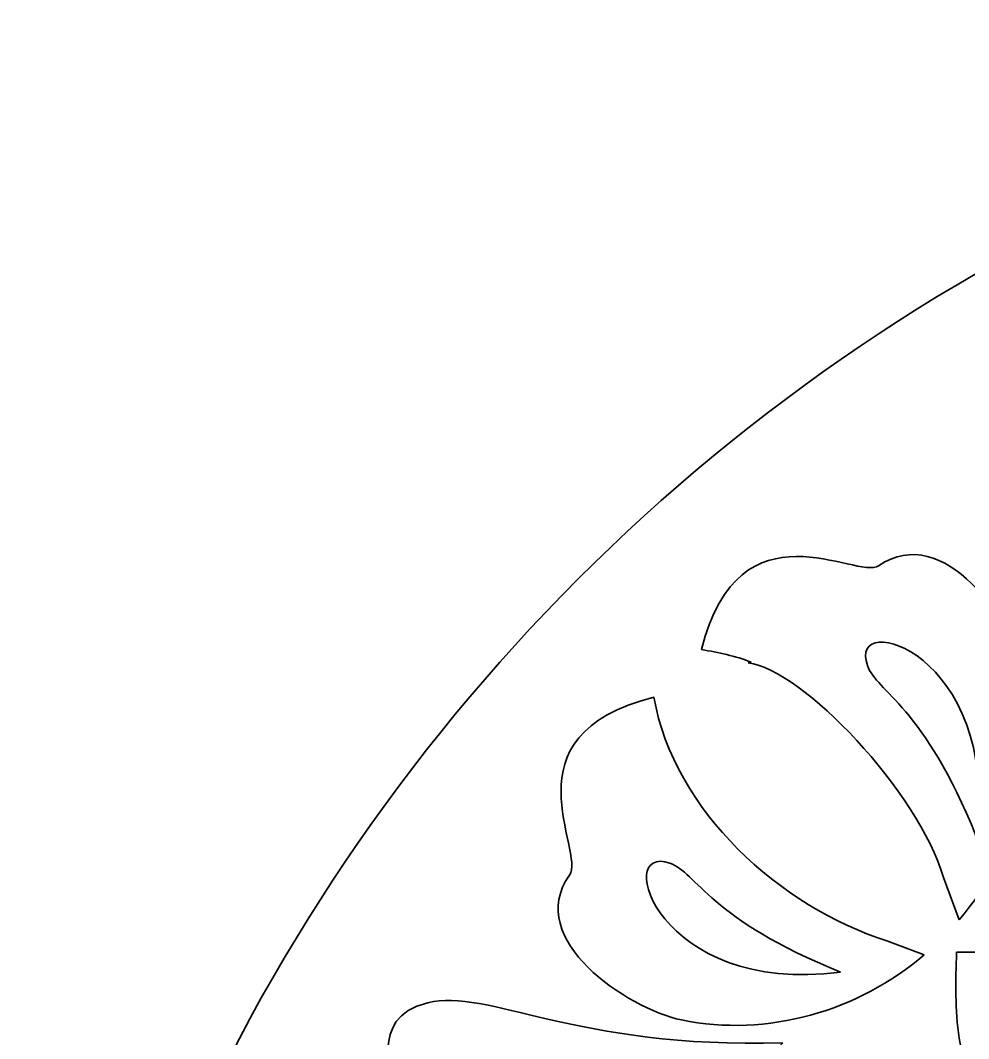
# Model space of a CAD drawing. Header units: centimetres. Extents: x -13.7 to 13.2, y -13.1 to 13.8.
# Drawn here: x -13.71 to -7, y 6.63 to 13.83 of the extents above; entities that cross this region are included whole.
import ezdxf

# ---------------------------------------------------------------- set-up
doc = ezdxf.new("R2010")
doc.units = ezdxf.units.CM
doc.header["$MEASUREMENT"] = 0
doc.layers.add('Layer 1', color=7, linetype='Continuous')

msp = doc.modelspace()

# ---------------------------------------------------------------- linework, layer by layer
at = {"layer": 'Layer 1', "color": 250, "lineweight": 35}
for points, knots in [([(-0.24145, 13.83027), (-7.6799, 13.82688), (-13.70893, 7.79605), (-13.70893, 0.35686), (-13.70893, 0.35686), (-13.70893, -7.08436), (-7.67661, -13.11673), (-0.23533, -13.11673), (-0.23533, -13.11673), (7.20381, -13.11673), (13.23483, -7.08765), (13.23812, 0.35079)], [0, 0, 0, 0, 0.25, 0.25, 0.25, 0.25, 0.5, 0.5, 0.5, 0.5, 1, 1, 1, 1]), ([(-7.07132, 7.47209), (-6.67361, 7.93488), (-6.48623, 8.58002), (-6.61167, 9.1883), (-6.61167, 9.1883), (-6.69411, 9.5878), (-7.1782, 10.29022), (-7.63989, 9.9754), (-7.63989, 9.9754), (-7.79359, 9.87062), (-8.62383, 10.45203), (-8.89237, 9.3829), (-8.89237, 9.3829), (-8.77276, 9.3617), (-8.65399, 9.33862), (-8.54079, 9.29349)], [0, 0, 0, 0, 0.2, 0.2, 0.2, 0.2, 0.4, 0.4, 0.4, 0.4, 0.6, 0.6, 0.6, 0.6, 1, 1, 1, 1]), ([(-7.07132, 7.47209), (-6.67361, 7.93488), (-6.48623, 8.58002), (-6.61167, 9.1883), (-6.61167, 9.1883), (-6.69411, 9.5878), (-7.1782, 10.29022), (-7.63989, 9.9754), (-7.63989, 9.9754), (-7.79359, 9.87062), (-8.62383, 10.45203), (-8.89237, 9.3829), (-8.89237, 9.3829), (-8.77276, 9.3617), (-8.65399, 9.33862), (-8.54079, 9.29349)], [0, 0, 0, 0, 0.2, 0.2, 0.2, 0.2, 0.4, 0.4, 0.4, 0.4, 0.6, 0.6, 0.6, 0.6, 1, 1, 1, 1]), ([(-6.94972, 8.06215), (-6.77965, 9.35902), (-7.8642, 9.67557), (-7.7192, 9.26945), (-7.7192, 9.26945), (-7.65173, 9.08043), (-7.32155, 8.98992), (-6.94972, 8.06215)], [0, 0, 0, 0, 0.3333333, 0.3333333, 0.3333333, 0.3333333, 1, 1, 1, 1]), ([(-6.94972, 8.06215), (-6.77965, 9.35902), (-7.8642, 9.67557), (-7.7192, 9.26945), (-7.7192, 9.26945), (-7.65173, 9.08043), (-7.32155, 8.98992), (-6.94972, 8.06215)], [0, 0, 0, 0, 0.3333333, 0.3333333, 0.3333333, 0.3333333, 1, 1, 1, 1]), ([(-7.31851, 7.22495), (-7.77991, 6.82799), (-8.42769, 6.63941), (-9.03473, 6.76524), (-9.03473, 6.76524), (-9.41462, 6.84401), (-10.15112, 7.33541), (-9.82611, 7.7874), (-9.82611, 7.7874), (-9.70515, 7.95558), (-10.30542, 8.77641), (-9.22932, 9.04595), (-9.22932, 9.04595), (-9.08647, 8.23934), (-8.33728, 7.56578), (-7.58277, 7.32391)], [0, 0, 0, 0, 0.2, 0.2, 0.2, 0.2, 0.4, 0.4, 0.4, 0.4, 0.6, 0.6, 0.6, 0.6, 1, 1, 1, 1]), ([(-7.31851, 7.22495), (-7.77991, 6.82799), (-8.42769, 6.63941), (-9.03473, 6.76524), (-9.03473, 6.76524), (-9.41462, 6.84401), (-10.15112, 7.33541), (-9.82611, 7.7874), (-9.82611, 7.7874), (-9.70515, 7.95558), (-10.30542, 8.77641), (-9.22932, 9.04595), (-9.22932, 9.04595), (-9.08647, 8.23934), (-8.33728, 7.56578), (-7.58277, 7.32391)], [0, 0, 0, 0, 0.2, 0.2, 0.2, 0.2, 0.4, 0.4, 0.4, 0.4, 0.6, 0.6, 0.6, 0.6, 1, 1, 1, 1]), ([(-7.90863, 7.10324), (-9.20484, 6.93317), (-9.52239, 8.01747), (-9.11588, 7.87273), (-9.11588, 7.87273), (-8.92725, 7.80561), (-8.8363, 7.47507), (-7.90863, 7.10324)], [0, 0, 0, 0, 0.3333333, 0.3333333, 0.3333333, 0.3333333, 1, 1, 1, 1]), ([(-7.90863, 7.10324), (-9.20484, 6.93317), (-9.52239, 8.01747), (-9.11588, 7.87273), (-9.11588, 7.87273), (-8.92725, 7.80561), (-8.8363, 7.47507), (-7.90863, 7.10324)], [0, 0, 0, 0, 0.3333333, 0.3333333, 0.3333333, 0.3333333, 1, 1, 1, 1]), ([(-4.7627, 4.63704), (-5.92089, 4.82094), (-6.87941, 5.39812), (-7.07023, 6.63697), (-7.07023, 6.63697), (-7.10113, 6.83749), (-7.0953, 7.0408), (-7.08933, 7.24286), (-7.08933, 7.24286), (-5.54309, 7.28854), (-4.72111, 6.40918), (-4.48347, 4.91623), (-4.48347, 4.91623), (-3.57471, 4.68028), (-2.95429, 4.40552), (-2.42692, 3.58399), (-2.42692, 3.58399), (-2.32382, 3.42342), (-2.26735, 3.24893), (-2.21933, 3.06542)], [0, 0, 0, 0, 0.1666667, 0.1666667, 0.1666667, 0.1666667, 0.3333333, 0.3333333, 0.3333333, 0.3333333, 0.5, 0.5, 0.5, 0.5, 0.6666667, 0.6666667, 0.6666667, 0.6666667, 1, 1, 1, 1]), ([(-4.7627, 4.63704), (-5.92089, 4.82094), (-6.87941, 5.39812), (-7.07023, 6.63697), (-7.07023, 6.63697), (-7.10113, 6.83749), (-7.0953, 7.0408), (-7.08933, 7.24286), (-7.08933, 7.24286), (-5.54309, 7.28854), (-4.72111, 6.40918), (-4.48347, 4.91623), (-4.48347, 4.91623), (-3.57471, 4.68028), (-2.95429, 4.40552), (-2.42692, 3.58399), (-2.42692, 3.58399), (-2.32382, 3.42342), (-2.26735, 3.24893), (-2.21933, 3.06542)], [0, 0, 0, 0, 0.1666667, 0.1666667, 0.1666667, 0.1666667, 0.3333333, 0.3333333, 0.3333333, 0.3333333, 0.5, 0.5, 0.5, 0.5, 0.6666667, 0.6666667, 0.6666667, 0.6666667, 1, 1, 1, 1]), ([(-8.31738, 6.60269), (-9.79655, 6.56005), (-10.40513, 6.99228), (-10.82841, 6.88665), (-10.82841, 6.88665), (-11.28448, 6.77286), (-11.00067, 6.35281), (-11.19228, 6.26454), (-11.19228, 6.26454), (-11.86664, 5.95416), (-11.85176, 4.88792), (-9.50433, 5.86738), (-9.50433, 5.86738), (-9.1943, 5.99675), (-8.54472, 6.36107), (-8.31738, 6.60269)], [0, 0, 0, 0, 0.2, 0.2, 0.2, 0.2, 0.4, 0.4, 0.4, 0.4, 0.6, 0.6, 0.6, 0.6, 1, 1, 1, 1]), ([(-8.31738, 6.60269), (-9.79655, 6.56005), (-10.40513, 6.99228), (-10.82841, 6.88665), (-10.82841, 6.88665), (-11.28448, 6.77286), (-11.00067, 6.35281), (-11.19228, 6.26454), (-11.19228, 6.26454), (-11.86664, 5.95416), (-11.85176, 4.88792), (-9.50433, 5.86738), (-9.50433, 5.86738), (-9.1943, 5.99675), (-8.54472, 6.36107), (-8.31738, 6.60269)], [0, 0, 0, 0, 0.2, 0.2, 0.2, 0.2, 0.4, 0.4, 0.4, 0.4, 0.6, 0.6, 0.6, 0.6, 1, 1, 1, 1])]:
    msp.add_open_spline(points, degree=3, knots=knots, dxfattribs=at)
for points in [[(-8.54079, 9.29349), (-8.54079, 9.29349), (-8.56209, 9.28836), (-8.56209, 9.28836)], [(-8.54079, 9.29349), (-8.54079, 9.29349), (-8.56209, 9.28836), (-8.56209, 9.28836)], [(-8.56209, 9.28836), (-8.17931, 9.24398), (-7.35996, 8.37826), (-7.18128, 7.77187)], [(-8.56209, 9.28836), (-8.17931, 9.24398), (-7.35996, 8.37826), (-7.18128, 7.77187)], [(-7.18128, 7.77187), (-7.18128, 7.77187), (-7.07132, 7.47209), (-7.07132, 7.47209)], [(-7.18128, 7.77187), (-7.18128, 7.77187), (-7.07132, 7.47209), (-7.07132, 7.47209)], [(-7.58277, 7.32391), (-7.58277, 7.32391), (-7.31851, 7.22495), (-7.31851, 7.22495)], [(-7.58277, 7.32391), (-7.58277, 7.32391), (-7.31851, 7.22495), (-7.31851, 7.22495)]]:
    msp.add_open_spline(points, degree=3, dxfattribs=at)

doc.saveas('drawing.dxf')
